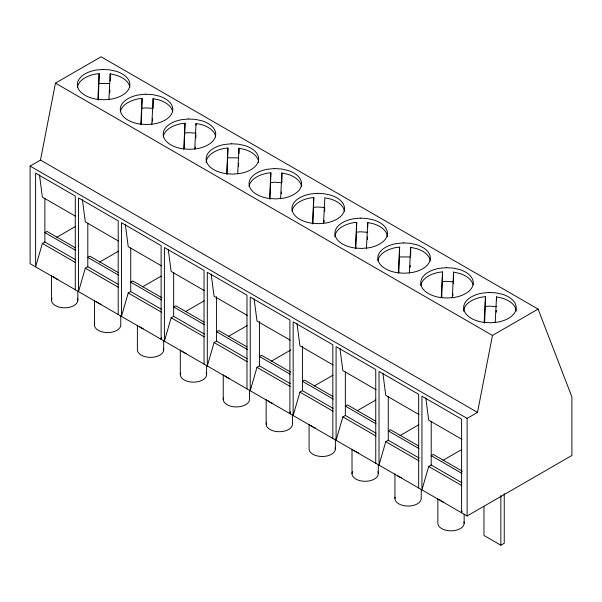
<?xml version="1.0" encoding="UTF-8"?>
<svg xmlns="http://www.w3.org/2000/svg" width="602" height="602" viewBox="0 0 602 602"><rect width="100%" height="100%" fill="white"/><g stroke="black" fill="none" stroke-linecap="round" stroke-linejoin="round"><path stroke-width="0.9" d="M97.855 99.563L99.164 73.685L96.154 73.963A26.27 15.163 0 0 0 77.432 87.32M98.329 100.082L99.164 73.685M108.902 99.586L110.204 73.858L116.148 75.175A26.27 15.163 0 0 1 129.806 87.313M109.737 92.806L109.88 90.044M140.785 124.343L142.095 98.465L139.077 98.743A26.27 15.163 0 0 0 120.498 111.302M141.297 123.937L142.095 98.465M151.824 124.366L153.126 98.638L159.071 99.955A26.27 15.163 0 0 1 172.586 111.302M152.479 121.258L152.615 118.504M183.708 149.13L185.017 123.252L182 123.523A26.27 15.163 0 0 0 163.277 136.88M184.22 148.717L185.017 123.252M194.747 149.145L196.049 123.418L201.994 124.734A26.27 15.163 0 0 1 215.651 136.88M195.259 148.799L195.357 146.963M195.816 137.775L195.959 135.014M226.63 173.91L227.94 148.032L224.922 148.303A26.27 15.163 0 0 0 206.132 162.457M227.097 174.422L227.94 148.032M237.67 173.925L238.979 148.197L244.916 149.514A26.27 15.163 0 0 1 258.649 162.45M238.558 166.227L238.693 163.473M269.553 198.69L270.862 172.812L267.845 173.09A26.27 15.163 0 0 0 249.123 186.447M270.02 199.209L270.862 172.812M280.6 198.713L281.902 172.985L287.846 174.302A26.27 15.163 0 0 1 301.504 186.439M281.337 193.769L281.435 191.933M312.476 223.47L313.785 197.591L310.775 197.87A26.27 15.163 0 0 0 292.045 211.227M312.942 223.989L313.785 197.591M323.522 223.492L324.824 197.765L330.769 199.081A26.27 15.163 0 0 1 344.427 211.219M324.079 222.221L324.169 220.385M324.636 211.197L324.779 208.442M355.398 248.257L356.708 222.379L353.698 222.65A26.27 15.163 0 0 0 334.9 236.804M355.865 248.769L356.708 222.379M366.445 248.272L367.747 222.544L373.691 223.861A26.27 15.163 0 0 1 387.417 236.789M367.378 239.656L367.513 236.902M398.321 273.037L399.638 247.159L396.62 247.437A26.27 15.163 0 0 0 377.898 260.786M398.84 272.631L399.638 247.159M409.368 273.06L410.669 247.332L416.614 248.641A26.27 15.163 0 0 1 430.272 260.786M410.158 267.19L410.248 265.354M441.251 297.817L442.56 271.938L439.543 272.217A26.27 15.163 0 0 0 420.821 285.574M441.763 297.411L442.56 271.938M452.29 297.839L453.592 272.112L459.537 273.428A26.27 15.163 0 0 1 473.052 284.776M452.9 295.65L452.99 293.814M453.502 283.708L453.592 272.112M484.174 322.597L485.483 296.718L482.465 296.997A26.27 15.163 0 0 0 463.675 311.151M484.64 323.116L485.483 296.718M495.213 322.619L496.515 296.891L502.459 298.208A26.27 15.163 0 0 1 516.192 311.136M496.236 312.16L496.334 310.323M40.492 160.079L55.452 83.136L101.083 56.791L538.098 309.097L571.9 396.921L571.9 455.466L467.114 515.967L30.1 263.661L30.1 166.077L40.492 160.079L477.506 412.385L492.466 335.442L538.098 309.097M75.641 259.74L44.879 241.981L42.381 243.426L35.616 266.844L35.616 173.165L75.28 196.064L75.28 289.743M118.564 284.52L87.802 266.761L85.303 268.206L78.538 291.624L78.538 197.953L118.203 220.851L118.203 314.522M161.486 309.3L130.732 291.549L128.226 292.993L121.469 316.411L121.469 222.732L161.125 245.631L161.125 339.31L161.645 337.504M204.409 334.087L173.654 316.328L171.149 317.773L164.391 341.191L164.391 247.512L204.048 270.411L204.048 364.09M247.332 358.867L216.577 341.108L214.071 342.553L207.314 365.971L207.314 272.292L246.978 295.191L246.978 388.869M290.254 383.647L259.5 365.888L256.994 367.333L250.236 390.758L250.236 297.079L289.901 319.978L289.901 413.657L290.42 411.851M333.184 408.427L302.422 390.675L299.924 392.12L293.159 415.538L293.159 321.859L332.823 344.758L332.823 438.437M376.107 433.214L345.345 415.455L342.847 416.9L336.082 440.318L336.082 346.639L375.746 369.538L375.746 463.216M419.03 457.994L388.267 440.235L385.769 441.68L379.012 465.098L379.012 371.426L418.668 394.325L418.668 487.996M461.952 482.774L431.198 465.015L428.692 466.46L421.934 489.885L421.934 396.206L461.591 419.105L461.591 512.784L462.11 510.978M56.701 237.308L75.4 226.51M99.623 262.088L118.331 251.29M142.546 286.868L161.253 276.07M185.469 311.648L204.176 300.849M228.391 336.435L247.098 325.637M271.314 361.215L290.834 349.943M314.244 385.995L332.944 375.197M357.167 410.775L375.866 399.976M400.089 435.562L418.796 424.764M30.1 166.077L467.114 418.382L477.506 412.385M443.012 460.342L461.719 449.543M483.963 506.38L483.963 535.449L500.864 545.209L504.243 543.26L504.243 493.663M99.164 83.445L109.745 83.512M142.095 108.225L145.85 107.878L153.126 108.398L153.126 98.638M185.017 133.004L188.772 132.666L196.049 133.177M227.94 157.792L238.52 157.859M270.862 182.572L274.617 182.225L281.902 182.737L281.902 172.985M313.785 207.351L317.547 207.005L324.824 207.524M356.708 232.131L360.47 231.793L367.747 232.304M399.638 256.919L410.21 256.986M442.56 281.698L446.315 281.352L453.592 281.871M485.483 306.478L489.238 306.132L496.515 306.651M55.452 83.136L492.466 335.442M75.566 216.268L42.381 197.11L39.484 174.919M118.489 241.056L85.303 221.897L82.406 199.698M161.411 265.836L128.226 246.677L125.329 224.478M204.334 290.615L171.149 271.457L168.251 249.258M247.256 315.403L214.071 296.237L211.174 274.045M290.187 340.183L256.994 321.024L254.097 298.825M333.109 364.962L299.924 345.804L297.027 323.605M376.032 389.742L342.847 370.584L339.949 348.392M418.954 414.53L385.769 395.363L382.872 373.172M461.877 439.309L428.692 420.151L425.795 397.952M75.303 247.761L46.971 231.409L44.879 232.613L75.641 250.372M118.225 272.548L89.894 256.189L87.802 257.393L118.564 275.152M161.961 297.794L132.816 280.968L130.732 282.18L161.486 299.939M204.07 322.108L175.746 305.756L173.654 306.96L204.409 324.719M246.993 346.887L218.669 330.536L216.577 331.74L247.332 349.499M290.728 372.141L261.592 355.315L259.5 356.519L290.254 374.278M332.846 396.455L304.514 380.095L302.422 381.307L333.184 399.066M375.768 421.234L347.437 404.883L345.345 406.087L376.107 423.846M418.691 446.014L390.359 429.662L388.267 430.866L419.03 448.625M462.426 471.268L433.282 454.442L431.198 455.654L461.952 473.405M42.381 243.426L75.566 262.585M85.303 268.206L118.489 287.365M128.226 292.993L161.411 312.152M171.149 317.773L204.334 336.932M214.071 342.553L247.256 361.712M256.994 367.333L290.187 386.499M299.924 392.12L333.109 411.279M342.847 416.9L376.032 436.059M385.769 441.68L418.954 460.839M428.692 466.46L461.877 485.626M500.864 495.506L500.864 545.209M496.515 296.891L496.515 300.443M467.114 418.382L467.114 515.967M464.15 514.146L464.15 523.251M437.857 498.667L437.857 523.251A13.146 7.593 0 0 0 452.147 530.813A13.146 7.593 0 0 0 463.946 521.934M431.198 421.475L431.198 465.015M421.227 489.366L421.227 498.471A13.146 7.593 0 0 1 406.929 506.034A13.146 7.593 0 0 1 395.13 497.154M410.669 247.332L410.669 255.316M394.935 473.879L394.935 498.471M388.267 396.695L388.267 440.235M378.304 464.586L378.304 473.691M367.747 222.544L367.747 226.984M352.012 449.1L352.012 473.691M345.345 371.908L345.345 415.455M335.374 438.888L335.374 448.911M309.082 424.32L309.082 448.911A13.146 7.593 0 0 0 323.379 456.466A13.146 7.593 0 0 0 335.179 447.587M302.422 346.203L302.422 390.675M292.452 414.108L292.452 424.124A13.146 7.593 0 0 1 278.162 431.687A13.146 7.593 0 0 1 266.362 422.807M266.159 399.54L266.159 424.124M259.5 321.423L259.5 365.888M249.529 390.239L249.529 399.344A13.146 7.593 0 0 1 234.667 406.869A13.146 7.593 0 0 1 223.688 397.38M238.979 148.197L238.979 153.525M223.237 374.753L223.237 399.344M216.577 296.643L216.577 341.108M206.606 365.459L206.606 374.564M196.049 123.418L196.049 125.193M180.314 349.973L180.314 374.564M173.654 272.781L173.654 316.328M163.684 340.672L163.684 349.785M137.391 325.193L137.391 349.785A13.146 7.593 0 0 0 151.681 357.34A13.146 7.593 0 0 0 163.481 348.46M130.732 248.001L130.732 291.549M120.761 315.892L120.761 324.997A13.146 7.593 0 0 1 106.464 332.56A13.146 7.593 0 0 1 94.664 323.68M110.204 73.858L110.204 80.954M94.469 300.413L94.469 324.997M87.802 223.222L87.802 266.761M77.831 291.112L77.831 300.217M51.539 275.626L51.539 300.217M44.879 198.442L44.879 241.981M443.704 502.241A13.146 7.593 0 0 1 439.618 499.728M401.504 477.725A13.146 7.593 0 0 1 397.305 475.505M358.581 452.945A13.146 7.593 0 0 1 353.773 450.161M315.659 428.157A13.146 7.593 0 0 1 310.843 425.381M272.736 403.378A13.146 7.593 0 0 1 267.92 400.601M229.813 378.598A13.146 7.593 0 0 1 224.997 375.821M186.161 353.555A13.146 7.593 0 0 1 182.075 351.034M143.238 328.775A13.146 7.593 0 0 1 139.769 326.811M101.038 304.251A13.146 7.593 0 0 1 96.23 301.474M58.116 279.471A13.146 7.593 0 0 1 53.307 276.694M377.853 471.727A13.146 7.593 0 0 1 365.158 481.284A13.146 7.593 0 0 1 352.456 471.727M206.155 372.6A13.146 7.593 0 0 1 193.46 382.15A13.146 7.593 0 0 1 180.758 372.6M77.387 298.253A13.146 7.593 0 0 1 64.685 307.81A13.146 7.593 0 0 1 51.99 298.253M102.927 69.441L96.154 70.058A26.27 15.163 0 0 0 77.357 84.995A26.27 15.163 0 0 0 97.494 99.345L104.312 99.759L111.084 99.142A26.27 15.163 0 0 0 129.746 86.184A26.27 15.163 0 0 0 116.148 71.269L109.745 69.855L102.927 69.441M145.85 94.221L139.077 94.838A26.27 15.163 0 0 0 120.28 109.782A26.27 15.163 0 0 0 140.416 124.125L147.234 124.539L154.007 123.922A26.27 15.163 0 0 0 172.669 110.964A26.27 15.163 0 0 0 159.071 96.049L152.667 94.634L145.85 94.221M188.772 119L182 119.625A26.27 15.163 0 0 0 163.21 134.562A26.27 15.163 0 0 0 183.339 148.912L190.157 149.326L196.929 148.702A26.27 15.163 0 0 0 215.591 135.743A26.27 15.163 0 0 0 201.994 120.829L195.59 119.414L188.772 119M231.695 143.78L224.922 144.405A26.27 15.163 0 0 0 206.132 159.342A26.27 15.163 0 0 0 226.262 173.692L233.079 174.106L239.852 173.481A26.27 15.163 0 0 0 258.514 160.523A26.27 15.163 0 0 0 244.916 145.616L238.52 144.194L231.695 143.78M274.617 168.568L267.845 169.185A26.27 15.163 0 0 0 249.055 184.122A26.27 15.163 0 0 0 269.184 198.472L276.002 198.886L282.774 198.269A26.27 15.163 0 0 0 301.436 185.311A26.27 15.163 0 0 0 287.846 170.396L281.443 168.981L274.617 168.568M317.547 193.347L310.775 193.964A26.27 15.163 0 0 0 291.978 208.909A26.27 15.163 0 0 0 312.107 223.252L318.932 223.666L325.705 223.049A26.27 15.163 0 0 0 344.359 210.09A26.27 15.163 0 0 0 330.769 195.176L324.365 193.761L317.547 193.347M360.47 218.127L353.698 218.752A26.27 15.163 0 0 0 334.9 233.689A26.27 15.163 0 0 0 355.029 248.039L361.855 248.453L368.627 247.828A26.27 15.163 0 0 0 387.282 234.87A26.27 15.163 0 0 0 373.691 219.963L367.288 218.541L360.47 218.127M403.393 242.907L396.62 243.532A26.27 15.163 0 0 0 377.823 258.469A26.27 15.163 0 0 0 397.96 272.819L404.777 273.233L411.55 272.608A26.27 15.163 0 0 0 430.212 259.65A26.27 15.163 0 0 0 416.614 244.743L410.21 243.321L403.393 242.907M446.315 267.694L439.543 268.311A26.27 15.163 0 0 0 420.745 283.256A26.27 15.163 0 0 0 440.882 297.599L447.7 298.013L454.472 297.396A26.27 15.163 0 0 0 473.134 284.437A26.27 15.163 0 0 0 459.537 269.523L453.133 268.108L446.315 267.694M489.238 292.474L482.465 293.091A26.27 15.163 0 0 0 463.675 308.036A26.27 15.163 0 0 0 483.805 322.379L490.622 322.792L497.395 322.175A26.27 15.163 0 0 0 516.057 309.217A26.27 15.163 0 0 0 502.459 294.303L496.056 292.888L489.238 292.474"/></g></svg>
